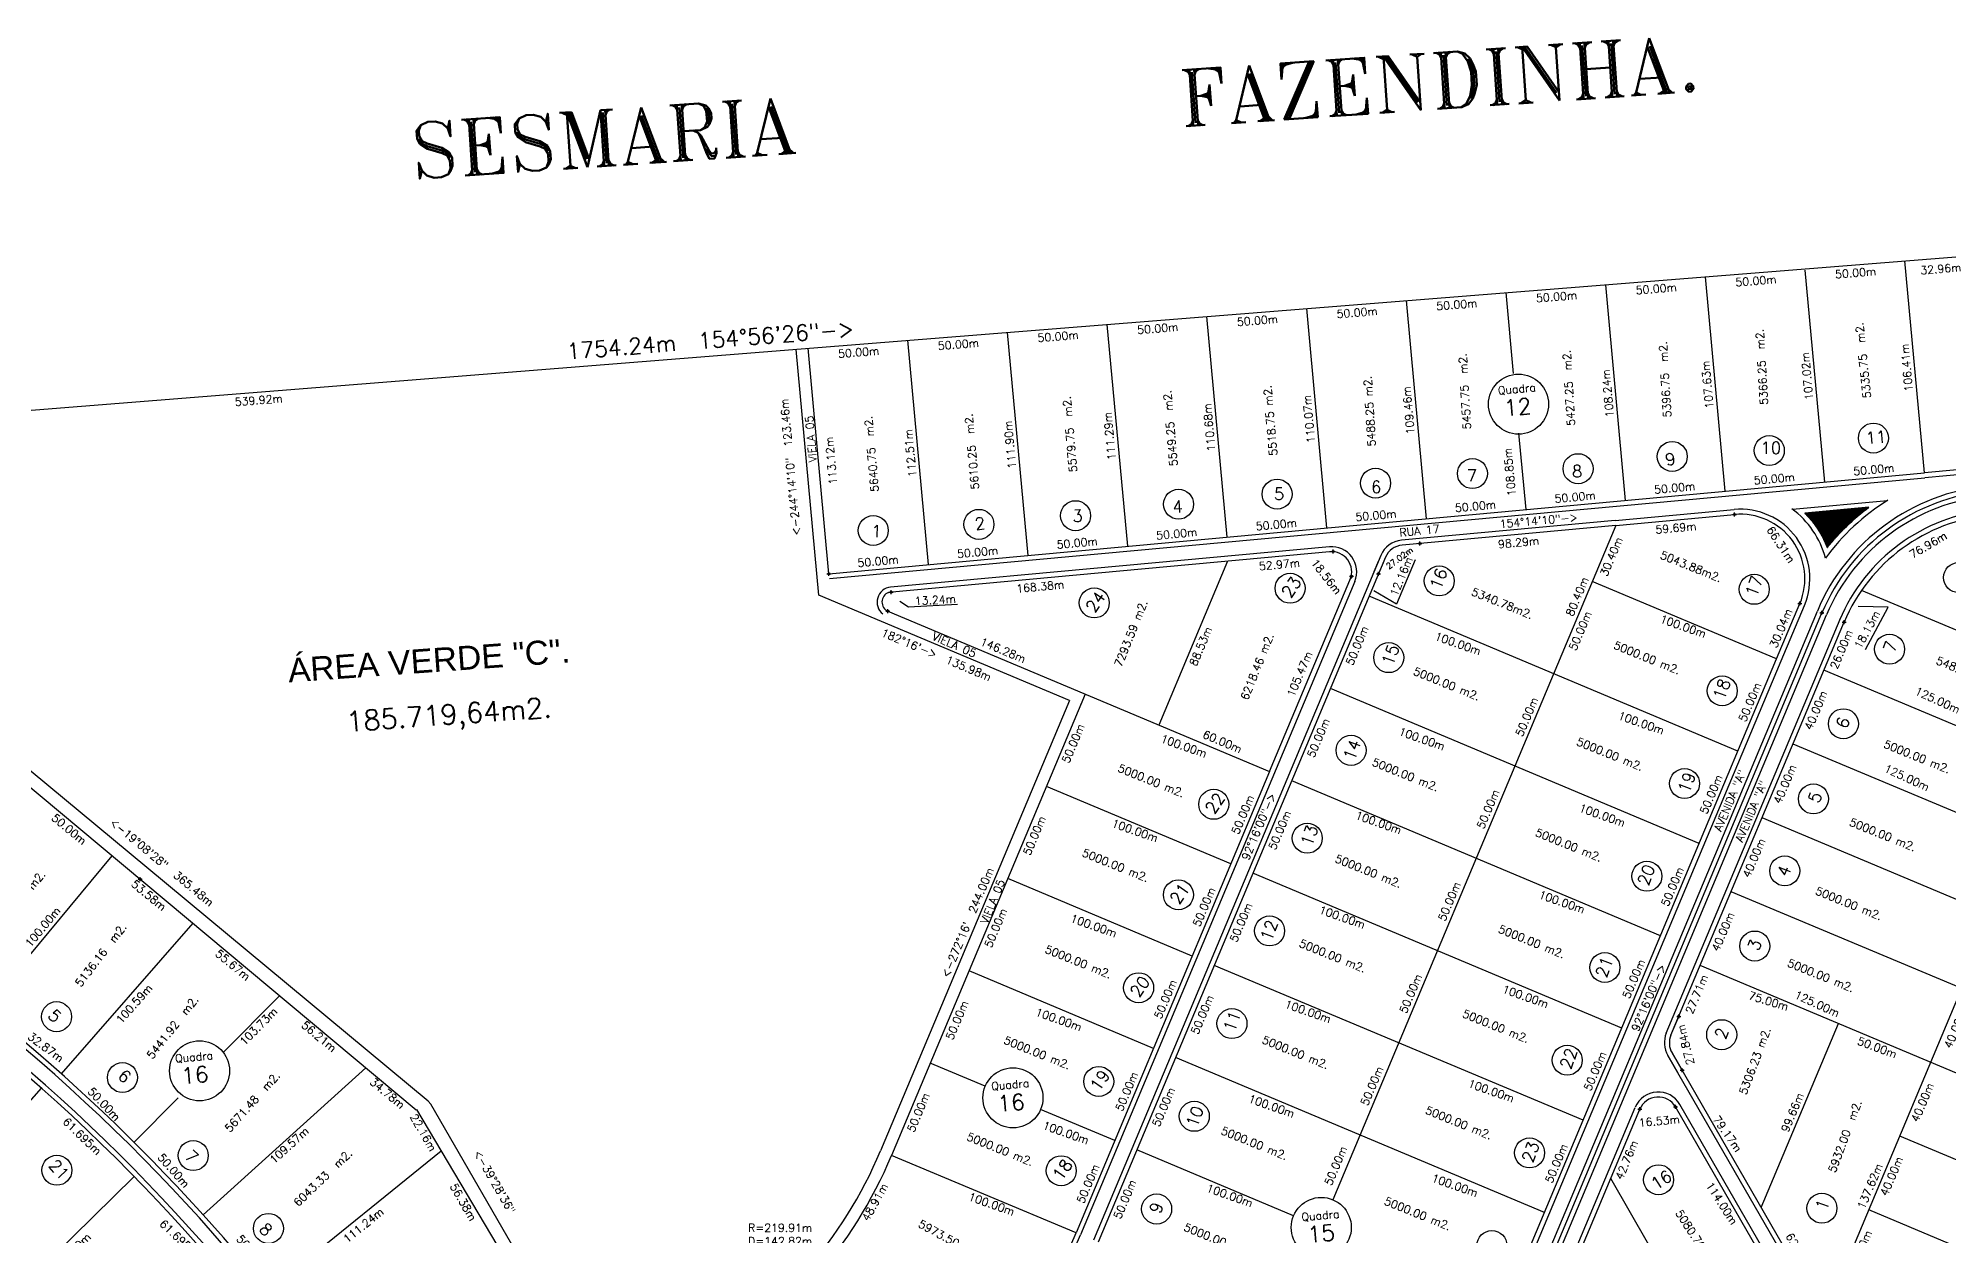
# Model space of a CAD drawing. Extents: x -23785941 to 8798891, y -8418521 to 21897894.
# Drawn here: x -23221 to -22266, y -2406 to -1808 of the extents above; entities that cross this region are included whole.
import ezdxf
from ezdxf.enums import TextEntityAlignment as Align

# ---------------------------------------------------------------- set-up
doc = ezdxf.new("R2010")
doc.units = 0
doc.header["$MEASUREMENT"] = 0
doc.header["$PDMODE"] = 34
doc.header["$PDSIZE"] = 1
doc.layers.get('0').update_dxf_attribs({"linetype": 'CONTINUOUS'})
for name, color, linetype in [('CALCADA', 3, 'CONTINUOUS'), ('REG60_100', 2, 'CONTINUOUS'), ('RUA', 1, 'CONTINUOUS'), ('TER_POLI', 5, 'CONTINUOUS'), ('VEGE', 102, 'CONTINUOUS'), ('VIEWPORT', 7, 'CONTINUOUS')]:
    doc.layers.add(name, color=color, linetype=linetype)
doc.styles.add('1_5MM', font='romans.shx', dxfattribs={"height": 6})
doc.styles.add('1MM', font='romans.shx', dxfattribs={"height": 4})
doc.styles.add('2_5MM', font='romans.shx', dxfattribs={"height": 10})
doc.styles.add('2MM', font='romans.shx', dxfattribs={"height": 8})
doc.styles.add('3MM', font='romans.shx', dxfattribs={"height": 12})
doc.styles.add('7MM', font='romans.shx', dxfattribs={"height": 28})

msp = doc.modelspace()

# ---------------------------------------------------------------- hatches: boundary and pattern name
at = {"layer": 'CALCADA'}
h = msp.add_hatch(dxfattribs=at)
h.set_pattern_fill('ANSI37', color=105, angle=69.49536, style=0)
h.set_pattern_definition([(114.4953564, (-17588.34538, 15679.03877), (-0.11374935964, -0.0518274366), []), (204.4953564, (-17588.34538, 15679.03877), (0.0518274366, -0.11374935964), [])])
h.paths.add_polyline_path([(-22338.02, -2045.23, -0.111848), (-22326.71, -2062.49, -0.063642), (-22305.9, -2042.27)])

# ---------------------------------------------------------------- linework, layer by layer
for p, q in [((-22278.18, -2025.16), (-22287.94, -1919.19)), ((-22377.76, -2034.33), (-22387.63, -1927.13)), ((-22327.97, -2029.74), (-22337.73, -1923.77)), ((-22527.13, -2048.08), (-22537.17, -1939.05)), ((-22483.6, -1975.54), (-22487.32, -1935.08)), ((-22427.55, -2038.91), (-22437.48, -1931.1)), ((-22626.71, -2057.24), (-22636.86, -1946.99)), ((-22576.92, -2052.66), (-22587.01, -1943.02)), ((-22726.29, -2066.41), (-22736.55, -1954.93)), ((-22676.5, -2061.83), (-22686.71, -1950.96)), ((-22830.91, -2086.3), (-22842.22, -1963.42)), ((-22825.87, -2075.58), (-22836.24, -1962.87)), ((-22776.08, -2070.99), (-22786.4, -1958.9)), ((-22477.34, -2043.49), (-22480.86, -2005.23)), ((-22825.88, -2075.5), (-22278.18, -2025.16)), ((-22208.88, -2018.78), (-22278.18, -2025.16)), ((-22319.68, -2041.03), (-22319.68, -2041.03)), ((-22432.48, -2051.39), (-22573.91, -2388.31)), ((-22432.49, -2051.41), (-22539.32, -2061.25)), ((-22432.48, -2051.39), (-22373.07, -2045.95)), ((-22573.78, -2064.4), (-22796.08, -2084.86)), ((-22547.62, -2067.33), (-22691.27, -2409.54)), ((-22626.52, -2069.25), (-22660.89, -2151.15)), ((-22551.09, -2069.13), (-22553.41, -2074.66)), ((-22548.79, -2070.1), (-22551.1, -2075.63)), ((-22532.73, -2068.6), (-22542.07, -2090.74)), ((-22605.57, -2174.38), (-22564.63, -2076.83)), ((-22352.04, -2118.13), (-22444.25, -2079.42)), ((-22705.63, -2138.88), (-22830.91, -2086.3)), ((-22796.08, -2084.86), (-22794.81, -2084.75)), ((-22796.08, -2084.86), (-22794.81, -2084.75)), ((-22786.12, -2092.24), (-22790.36, -2089.43)), ((-22761.58, -2090.83), (-22786.12, -2092.24)), ((-22371.39, -2164.23), (-22555.8, -2086.82)), ((-22542.07, -2090.74), (-22553.45, -2084.08)), ((-22352.04, -2118.13), (-22340.43, -2090.46)), ((-22296.2, -2092.18), (-22311.23, -2091.93)), ((-22196.07, -2131.56), (-22309.62, -2083.89)), ((-22796.39, -2094.28), (-22605.57, -2174.38)), ((-22796.39, -2094.28), (-22796.29, -2094.32)), ((-22796.39, -2094.28), (-22796.29, -2094.32)), ((-22404.9, -2306.07), (-22318.05, -2099.17)), ((-22329.37, -2095.12), (-22329.37, -2095.12)), ((-22307.53, -2113.33), (-22296.2, -2092.18)), ((-23167, -2222.32), (-23304.67, -2108.23)), ((-23308.44, -2112.84), (-23032.33, -2343.32)), ((-22506.86, -2486.95), (-22352.04, -2118.13)), ((-22097.85, -2220.51), (-22328.37, -2123.74)), ((-22705.63, -2138.88), (-22800.07, -2363.87)), ((-22697.78, -2135.67), (-22794.54, -2366.19)), ((-22390.74, -2210.33), (-22575.15, -2132.92)), ((-22700.1, -2141.21), (-22700.25, -2141.15)), ((-22242.43, -2203.2), (-22343.85, -2160.63)), ((-22605.57, -2174.38), (-22702.33, -2404.9)), ((-22624.92, -2220.48), (-22717.13, -2181.78)), ((-22410.09, -2256.44), (-22594.51, -2179.03)), ((-22128.82, -2294.27), (-22359.33, -2197.51)), ((-23247.78, -2293.04), (-23184.31, -2216.46)), ((-23026.22, -2338.99), (-23166.95, -2222.36)), ((-22429.45, -2302.54), (-22613.86, -2225.13)), ((-22328.3, -2446.54), (-22234.4, -2222.84)), ((-22644.28, -2266.59), (-22736.48, -2227.88)), ((-22144.3, -2331.15), (-22374.81, -2234.39)), ((-23144, -2250.1), (-23209.71, -2325.33)), ((-22448.8, -2348.64), (-22633.21, -2271.23)), ((-22159.78, -2368.04), (-22390.29, -2271.27)), ((-22663.63, -2312.69), (-22755.83, -2273.98)), ((-23128.7, -2314.73), (-23100.54, -2286.38)), ((-23128.7, -2314.73), (-23100.54, -2286.38)), ((-22359.71, -2392.19), (-22321.14, -2300.3)), ((-22747.7, -2331.62), (-22775.19, -2320.09)), ((-22468.15, -2394.74), (-22652.56, -2317.33)), ((-22259.86, -2565), (-22404.34, -2314.94)), ((-23138.76, -2395.79), (-23057.45, -2322.35)), ((-23352.22, -2482.33), (-23219.61, -2332.58)), ((-23173.28, -2359.62), (-23151.3, -2337.48)), ((-23026.22, -2338.99), (-23024.85, -2340.61)), ((-23032.07, -2343.17), (-22937.63, -2501.98)), ((-22936.12, -2494.18), (-23024.85, -2340.61)), ((-22682.98, -2358.79), (-22720.04, -2343.24)), ((-22484.73, -2496.24), (-22420.45, -2343.11)), ((-22420.45, -2343.11), (-22420.45, -2343.11)), ((-22348.12, -2436.24), (-22402.58, -2341.98)), ((-22402.58, -2341.98), (-22402.58, -2341.98)), ((-22175.26, -2404.92), (-22290.52, -2356.54)), ((-23106.26, -2433.8), (-23019.78, -2363.83)), ((-22702.33, -2404.9), (-22794.54, -2366.19)), ((-22593.54, -2396.34), (-22671.92, -2363.44)), ((-23233.88, -2436.27), (-23173.17, -2376.75)), ((-22387.95, -2459.25), (-22435.01, -2377.79)), ((-22190.74, -2441.8), (-22306, -2393.42))]:
    msp.add_line(p, q)
at = {"color": 100}
for p, q in [((-22498.1, -2490.63), (-22331.68, -2094.16)), ((-22495.8, -2491.59), (-22329.37, -2095.12)), ((-22493.49, -2492.56), (-22327.07, -2096.09))]:
    msp.add_line(p, q, dxfattribs=at)
at = {"color": 0}
for p, q in [((-22404.9, -2306.07), (-22401.01, -2296.82)), ((-22406.5, -2316.2), (-22401.48, -2324.89)), ((-22404.34, -2314.94), (-22399.32, -2323.64))]:
    msp.add_line(p, q, dxfattribs=at)
msp.add_lwpolyline([(-22338.02, -2045.23, -0.111848), (-22326.71, -2062.49, -0.063642), (-22305.9, -2042.27)], format="xyb", close=True)
at = {"color": 5}
for centre in [(-22481.1, -1990.8), (-23140.56, -2323.9), (-22733.86, -2337.4), (-22579.71, -2402.14)]:
    msp.add_circle(centre, 15, dxfattribs=at)
for centre in [(-22303.66, -2007.74), (-22451.31, -2023.04), (-22404.26, -2016.95), (-22355.7, -2013.98), (-22552.56, -2030.28), (-22504.11, -2025.5), (-22651.09, -2040.79), (-22601.78, -2035.77), (-22750.89, -2050.86), (-22702.59, -2046.53), (-22803.7, -2053.93), (-22520.74, -2079.14), (-22261.08, -2077.46), (-22595.29, -2082.77), (-22363.26, -2083.32), (-22693.2, -2090.1), (-22546, -2117.45), (-22295.56, -2113.23), (-22379.25, -2134.04), (-22318.67, -2150.49), (-22564.83, -2163.77), (-22398.08, -2180.36), (-22633.47, -2190.74), (-22333.63, -2188.05), (-22586.7, -2207.68), (-22416.91, -2226.68), (-22347.99, -2224), (-22651.13, -2235.95), (-22605.53, -2254), (-22362.95, -2261.55), (-22437.91, -2272.28), (-22671.02, -2282.4), (-23212.03, -2296.85), (-22624.36, -2300.32), (-22379.52, -2305.85), (-22456.74, -2318.59), (-23179.11, -2327.25), (-22690.98, -2329.22), (-22643.19, -2346.63), (-23143.7, -2366.26), (-22475.57, -2364.91), (-23211.89, -2373.59), (-22709.71, -2373.82), (-22411.09, -2378.34), (-22662.02, -2392.95), (-22329.38, -2392.55), (-23106.13, -2402.63), (-22494.4, -2411.23)]:
    msp.add_circle(centre, 7.5)
at = {"color": 100}
for radius in [102.42, 99.92, 97.42]:
    msp.add_arc((-22237.24, -2133.8), radius, 95.24852, 157.22869, dxfattribs=at)
at = {"color": 0}
for centre, radius, start, end in [((-22370.12, -2078), 32.19, 337.22447, 95.25925), ((-22237.24, -2133.8), 87.92, 95.24852, 157.22869), ((-22395.68, -2309.94), 10, 157.22925, 210.01869), ((-22411.23, -2346.98), 10, 30.01869, 157.22383)]:
    msp.add_arc(centre, radius, start, end, dxfattribs=at)
for centre, radius, start, end in [((-22538.4, -2071.2), 10, 95.25925, 157.2292), ((-22574.5, -2074.53), 10, 337.2292, 95.25925), ((-22794.27, -2089.63), 5.1, 110.70694, 246.78569), ((-22794.33, -2089.73), 4.99, 245.61235, 247.22869), ((-23822.21, -3013.12), 920.97, 33.0048, 50.35425), ((-23822.25, -3013.09), 908.97, 30.01869, 50.35425), ((-23002.85, -2278.75), 219.92, 300.01865, 337.22869), ((-23002.85, -2278.75), 225.92, 300.01865, 337.22869), ((-23002.85, -2278.75), 325.92, 300.01865, 337.22869)]:
    msp.add_arc(centre, radius, start, end)
for p in [(-22373.07, -2045.95), (-22530.36, -2060.42), (-22573.77, -2064.42), (-22825.88, -2075.5), (-22564.63, -2076.83), (-22551.1, -2075.63), (-22340.43, -2090.46), (-22329.37, -2095.12), (-22318.3, -2099.77), (-23170.23, -2228.2), (-22401.01, -2296.82), (-22399.32, -2323.64), (-22420.45, -2343.11), (-22402.58, -2341.98)]:
    msp.add_point(p)
at = {"layer": 'CALCADA'}
for p, q in [((-22207.76, -2021.19), (-22277.95, -2027.65)), ((-22825.65, -2077.99), (-22277.95, -2027.65)), ((-22432.71, -2048.9), (-22373.3, -2043.46)), ((-22344.18, -2043.29), (-22296.57, -2038.91)), ((-22432.72, -2048.92), (-22539.55, -2058.76)), ((-22575.65, -2062.08), (-22679, -2071.59)), ((-22679, -2071.59), (-22795.02, -2082.27)), ((-22549.93, -2066.37), (-22693.57, -2408.57)), ((-22562.98, -2079.36), (-22700.03, -2405.86)), ((-22349.73, -2119.09), (-22338.13, -2091.43)), ((-22407.2, -2305.1), (-22320.35, -2098.21)), ((-22504.56, -2487.92), (-22349.74, -2119.09)), ((-22262.03, -2566.25), (-22406.5, -2316.2)), ((-22487.04, -2495.27), (-22422.76, -2342.15)), ((-22345.95, -2434.98), (-22400.41, -2340.73))]:
    msp.add_line(p, q, dxfattribs=at)
at = {"layer": 'CALCADA', "color": 105}
msp.add_lwpolyline([(-22338.02, -2045.23, -0.111848), (-22326.71, -2062.49, -0.063642), (-22305.9, -2042.27)], format="xyb", close=True, dxfattribs=at)
at = {"layer": 'CALCADA'}
for centre, radius, start, end in [((-22370.12, -2078), 34.69, 337.22447, 95.25925), ((-22370.45, -2078.82), 44.19, 14.3958, 53.87029), ((-22237.24, -2133.8), 111.92, 121.92348, 143.88603), ((-22237.24, -2133.8), 90.42, 95.24852, 157.22869), ((-22574.5, -2074.53), 12.5, 337.2292, 95.25925), ((-22538.4, -2071.2), 12.5, 95.25925, 157.2292), ((-22794.33, -2089.73), 7.49, 95.25925, 231.53367), ((-23822.25, -3013.09), 911.47, 30.01869, 50.35425), ((-23822.25, -3013.09), 918.47, 30.01869, 50.35425), ((-22395.68, -2309.94), 12.5, 157.22925, 210.01869), ((-22411.23, -2346.98), 12.5, 30.01869, 157.22383), ((-23002.85, -2278.75), 328.42, 300.01865, 337.22869)]:
    msp.add_arc(centre, radius, start, end, dxfattribs=at)
at = {"layer": 'TER_POLI'}
msp.add_line((-23758.9, -2036.37), (-22256.08, -1916.65), dxfattribs=at)
at = {"layer": 'VIEWPORT'}
for p in [(-22794.81, -2084.75), (-22796.39, -2094.28)]:
    msp.add_point(p, dxfattribs=at)

# ---------------------------------------------------------------- texts
at = {"color": 1, "style": '1MM'}
for p in [(-22610.95, -2201.82), (-22416.05, -2287.37)]:
    msp.add_text('92%%d16\'00"->', height=4, rotation=67.22869, dxfattribs=at).set_placement(p, align=Align.MIDDLE)
at = {"style": '1MM'}
msp.add_text('100.00m', height=4, rotation=50.35008, dxfattribs=at).set_placement((-23218.95, -2251.99), align=Align.MIDDLE)
at = {"attachment_point": 1}
for s, insert, char_height, width, rotation, style in [('\\Fromant.shx;SESMARIA          FAZENDINHA.', (-23035.93, -1850.47), 28, 2440.857, 3.92088, '7MM'), ('11', (-22307.71, -2004.79), 6, 3.251, 4.71761, '1_5MM'), ('9', (-22408.22, -2015.82), 6, 7.631, 10.80167, '1_5MM'), ('10', (-22360.1, -2009.62), 6, 2.438, 0.24916, '1_5MM'), ('7', (-22506.99, -2023.47), 6, 3.942, 1.1608, '1_5MM'), ('8', (-22454.39, -2021.33), 6, 4.927, 1.05228, '1_5MM'), ('5', (-22603.31, -2032.61), 6, 8.212, 0.07022, '1_5MM'), ('6', (-22554.9, -2029.26), 6, 3.942, 1.67589, '1_5MM'), ('3', (-22704.29, -2043.72), 6, 7.465, 2.85322, '1_5MM'), ('4', (-22654.19, -2039.09), 6, 5.226, 1.97758, '1_5MM'), ('1', (-22804.58, -2051.21), 6, 1.625, 358.54579, '1_5MM'), ('2', (-22753.28, -2047.72), 6, 11.198, 6.58516, '1_5MM'), ('23', (-22600.05, -2084.73), 6, 4.972, 55.44749, '1_5MM'), ('16', (-22525.64, -2081.8), 6, 4.972, 69.49536, '1_5MM'), ('17', (-22367.88, -2085.44), 6, 4.262, 69.49536, '1_5MM'), ('24', (-22697.95, -2092.06), 6, 4.972, 55.44749, '1_5MM'), ('7', (-22298.89, -2113.33), 6, 2.438, 69.49536, '1_5MM'), ('15', (-22549.71, -2119.82), 6, 4.972, 69.49536, '1_5MM'), ('18', (-22384.13, -2137), 6, 6.393, 69.49536, '1_5MM'), ('6', (-22322.63, -2151.31), 6, 8.127, 69.49536, '1_5MM'), ('14', (-22568.96, -2167.23), 6, 5.683, 69.49536, '1_5MM'), ('19', (-22401.55, -2183.57), 6, 1.421, 69.49536, '1_5MM'), ('22', (-22638.22, -2192.7), 6, 4.972, 55.44749, '1_5MM'), ('5', (-22336.58, -2188.61), 6, 5.689, 69.49536, '1_5MM'), ('13', (-22590.28, -2210.06), 6, 3.552, 69.49536, '1_5MM'), ('20', (-22421.87, -2229.82), 6, 6.393, 69.49536, '1_5MM'), ('4', (-22352.05, -2225.34), 6, 6.502, 69.49536, '1_5MM'), ('21', (-22655.88, -2237.91), 6, 4.972, 55.44749, '1_5MM'), ('12', (-22610.45, -2257.46), 6, 7.103, 69.49536, '1_5MM'), ('3', (-22366.76, -2262.36), 6, 4.064, 69.49536, '1_5MM'), ('21', (-22442.86, -2275.81), 6, 6.393, 69.49536, '1_5MM'), ('20', (-22675.77, -2284.36), 6, 4.972, 55.44749, '1_5MM'), ('5', (-23212.58, -2292.57), 6, 8.212, 315.0342, '1_5MM'), ('11', (-22628.95, -2302.87), 6, 2.131, 69.49536, '1_5MM'), ('2', (-22383.27, -2306.51), 6, 5.689, 69.49536, '1_5MM'), ('22', (-22460.7, -2321.47), 6, 5.683, 69.49536, '1_5MM'), ('6', (-23177.83, -2322.67), 6, 3.942, 316.63988, '1_5MM'), ('19', (-22695.73, -2331.18), 6, 4.972, 55.44749, '1_5MM'), ('10', (-22647.53, -2350.52), 6, 0.71, 69.49536, '1_5MM'), ('7', (-23144.31, -2362.79), 6, 3.942, 316.12479, '1_5MM'), ('18', (-22714.46, -2375.78), 6, 4.972, 55.44749, '1_5MM'), ('23', (-22479.69, -2368.21), 6, 6.393, 69.49536, '1_5MM'), ('1', (-22332.94, -2392.15), 6, 5.689, 69.49536, '1_5MM'), ('8', (-23107.09, -2399.24), 6, 4.927, 316.01626, '1_5MM')]:
    msp.add_mtext(s, dxfattribs=dict(at, insert=insert, char_height=char_height, width=width, rotation=rotation, style=style))
at = {"color": 1, "char_height": 4, "attachment_point": 1, "rotation": 5.03393, "style": '1MM'}
for insert in [(-22491.58, -1982.05), (-23152.96, -2315.81), (-22744.88, -2329.66), (-22589.77, -2395.02)]:
    msp.add_mtext('Quadra', dxfattribs=dict(at, insert=insert))
at = {"color": 1, "attachment_point": 1}
for s, insert, char_height, width, rotation, style in [('12', (-22488.71, -1988.83), 8, 20.682, 5.03393, '2MM'), ('VIELA 05', (-22835.9, -2019.98), 4, 603.212, 94.70433, '1MM'), ('VIELA 05', (-22773.05, -2104.56), 4, 603.212, 336.50484, '1MM'), ('VIELA 05', (-22750.29, -2249.38), 4, 603.212, 67.75139, '1MM'), ('16', (-23150.09, -2322.59), 8, 20.682, 5.03393, '2MM'), ('16', (-22742.01, -2336.44), 8, 20.682, 5.03393, '2MM'), ('15', (-22586.9, -2401.8), 8, 20.682, 5.03393, '2MM')]:
    msp.add_mtext(s, dxfattribs=dict(at, insert=insert, char_height=char_height, width=width, rotation=rotation, style=style))
at = {"char_height": 6, "attachment_point": 1, "style": '1_5MM'}
for s, insert, rotation in [('21', (-23212.11, -2367.42), 312.95211), ('16', (-22415.61, -2378.64), 32.59999), ('9', (-22665.95, -2393.69), 69.49536)]:
    msp.add_mtext(s, dxfattribs=dict(at, insert=insert, rotation=rotation))
at = {"layer": 'REG60_100', "style": '1MM'}
for s, height, rotation, p in [('50.00m', 4, 4.5548, (-22362.39, -1929.14)), ('50.00m', 4, 4.5548, (-22312.55, -1925.16)), ('32.96m', 4, 4.5548, (-22269.94, -1923.18)), ('50.00m', 4, 4.5548, (-22511.93, -1941.05)), ('50.00m', 4, 4.5548, (-22462.08, -1937.08)), ('50.00m', 4, 4.5548, (-22412.24, -1933.11)), ('50.00m', 4, 4.5548, (-22611.62, -1948.99)), ('50.00m', 4, 4.5548, (-22561.78, -1945.02)), ('50.00m', 4, 4.5548, (-22711.31, -1956.93)), ('50.00m', 4, 4.5548, (-22661.47, -1952.96)), ('50.00m', 4, 4.5548, (-22811.01, -1964.87)), ('50.00m', 4, 4.5548, (-22761.16, -1960.9)), ('107.02m', 4, 95.25925, (-22336.86, -1976.82)), ('106.41m', 4, 95.25925, (-22287.04, -1972.54)), ('108.24m', 4, 95.25925, (-22436.5, -1985.37)), ('107.63m', 4, 95.25925, (-22386.68, -1981.09)), ('110.07m', 4, 95.25925, (-22585.95, -1998.18)), ('109.46m', 4, 95.25925, (-22536.13, -1993.93)), ('111.29m', 4, 95.25925, (-22685.59, -2006.76)), ('110.68m', 4, 95.25925, (-22635.77, -2002.45)), ('112.51m', 4, 95.25925, (-22785.22, -2015.31)), ('111.90m', 4, 95.25925, (-22735.4, -2011.03)), ('113.12m', 4, 95.25925, (-22824.83, -2019.06)), ('108.85m', 4, 95.25925, (-22485.58, -2024.71)), ('50.00m', 4, 5.25091, (-22303.44, -2023.47)), ('50.00m', 4, 5.25091, (-22403.02, -2032.62)), ('50.00m', 4, 5.25091, (-22353.23, -2028.04)), ('50.00m', 4, 5.20925, (-22552.39, -2046.36)), ('50.00m', 4, 5.29258, (-22502.6, -2041.79)), ('50.00m', 4, 5.25091, (-22452.81, -2037.19)), ('50.00m', 4, 5.31758, (-22651.97, -2055.53)), ('50.00m', 4, 5.25091, (-22602.18, -2050.92)), ('59.69m', 4, 5.23758, (-22402.41, -2052.65)), ('66.31m', 4, 303.37825, (-22349.9, -2061.04)), ('50.00m', 4, 5.25925, (-22751.55, -2064.72)), ('50.00m', 4, 5.25925, (-22701.76, -2060.13)), ('27.02m', 3, 36.15147, (-22540.59, -2067.65)), ('98.29m', 4, 5.26869, (-22481.06, -2059.89)), ('30.40m', 4, 67.22925, (-22434.68, -2066.96)), ('76.96m', 4, 30.33175, (-22276.25, -2061.16)), ('50.00m', 4, 5.16758, (-22801.33, -2069.26)), ('52.97m', 4, 5.25925, (-22600.61, -2070.9)), ('18.56m', 4, 308.36707, (-22577.14, -2077.01)), ('12.16m', 4, 67.23591, (-22539.71, -2076.88)), ('168.38m', 4, 5.25925, (-22720.25, -2081.92)), ('80.40m', 4, 67.22925, (-22451.73, -2086.91)), ('13.24m', 4, 3.3275, (-22772.7, -2088.62)), ('50.00m', 4, 67.22925, (-22450.23, -2104.02)), ('100.00m', 4, 340.66535, (-22398.8, -2101.8)), ('30.04m', 4, 67.23702, (-22349.91, -2102.73)), ('18.13m', 4, 61.32175, (-22306.76, -2103.44)), ('146.28m', 4, 337.22869, (-22738.82, -2113.75)), ('88.53m', 4, 67.22925, (-22640.02, -2111.77)), ('50.00m', 4, 67.22869, (-22561.79, -2111.42)), ('100.00m', 4, 340.66535, (-22511.36, -2110.45)), ('26.00m', 4, 67.22869, (-22319.65, -2113.31)), ('105.47m', 4, 67.22925, (-22590.53, -2125.63)), ('50.00m', 4, 67.22925, (-22476.96, -2147.02)), ('50.00m', 4, 67.22508, (-22365.4, -2139.63)), ('40.00m', 4, 67.22869, (-22332.42, -2143.74)), ('125.00m', 4, 335.46474, (-22271.54, -2138.75)), ('50.00m', 4, 67.22869, (-22581.14, -2157.53)), ('100.00m', 4, 340.66535, (-22419.72, -2150.1)), ('50.00m', 4, 67.22869, (-22703.77, -2160.28)), ('100.00m', 4, 340.66535, (-22648.46, -2161.64)), ('60.00m', 4, 337.22869, (-22629.12, -2159.45)), ('100.00m', 4, 340.66535, (-22529.4, -2158.03)), ('50.00m', 4, 67.22925, (-22384.76, -2185.73)), ('40.00m', 4, 67.23202, (-22347.9, -2180.62)), ('125.00m', 4, 335.46474, (-22286.91, -2177.45)), ('50.00m', 4, 67.22869, (-22618.93, -2195.88)), ('50.00m', 4, 67.22925, (-22496.31, -2193.13)), ('50.00m', 4, 320.35, (-23205.77, -2203.17)), ('50.00m', 4, 67.22869, (-22600.5, -2203.63)), ('100.00m', 4, 340.66535, (-22551.04, -2199.88)), ('100.00m', 4, 340.66535, (-22439.21, -2196.24)), ('50.00m', 4, 67.22869, (-22723.12, -2206.38)), ('100.00m', 4, 340.66535, (-22672.84, -2203.9)), ('40.00m', 4, 67.22869, (-22363.38, -2217.5)), ('50.00m', 4, 67.23175, (-22404.11, -2231.83)), ('53.58m', 4, 320.35, (-23165.92, -2236.2)), ('50.00m', 4, 67.22869, (-22638.29, -2241.98)), ('50.00m', 4, 67.22925, (-22515.67, -2239.23)), ('100.00m', 4, 340.66535, (-22459.4, -2239.53)), ('100.00m', 4, 50.35, (-23218.95, -2251.99)), ('50.00m', 4, 67.22869, (-22742.47, -2252.48)), ('50.00m', 4, 67.22869, (-22619.85, -2249.73)), ('100.00m', 4, 340.66535, (-22569.24, -2247.14)), ('100.00m', 4, 340.66535, (-22693.48, -2251.44)), ('40.00m', 4, 67.22536, (-22378.87, -2254.38)), ('55.67m', 4, 320.35, (-23123.89, -2271.04)), ('50.00m', 4, 67.22869, (-22423.46, -2277.94)), ('100.59m', 4, 48.30925, (-23173.25, -2290.44)), ('50.00m', 4, 67.22758, (-22657.64, -2288.09)), ('50.00m', 4, 67.22925, (-22535.02, -2285.33)), ('100.00m', 4, 340.66535, (-22477.6, -2286.79)), ('27.71m', 4, 67.22841, (-22391.97, -2285.6)), ('50.00m', 4, 67.22869, (-22761.82, -2298.59)), ('50.00m', 4, 67.22869, (-22639.2, -2295.83)), ('100.00m', 4, 340.66535, (-22586.34, -2294.28)), ('75.00m', 4, 343.02703, (-22356.06, -2289.05)), ('125.00m', 4, 335.46474, (-22331.79, -2290.47)), ('103.73m', 4, 45.19869, (-23111.09, -2301.68)), ('56.21m', 4, 320.35, (-23080.82, -2306.73)), ('100.00m', 4, 340.66535, (-22710.99, -2298.26)), ('27.84m', 4, 104.12443, (-22397.56, -2310.95)), ('40.00m', 4, 67.2298, (-22262.6, -2302.8)), ('32.87m', 4, 323.14978, (-23217.43, -2312.12)), ('50.00m', 4, 339.56806, (-22301.76, -2312.26)), ('50.00m', 4, 67.22869, (-22442.81, -2324.04)), ('34.78m', 4, 320.35, (-23046.63, -2335.13)), ('50.00m', 4, 67.22925, (-22676.99, -2334.19)), ('50.00m', 4, 67.22925, (-22554.37, -2331.44)), ('100.00m', 4, 340.66535, (-22494.7, -2333.93)), ('40.00m', 4, 67.23536, (-22279.09, -2339.65)), ('50.00m', 4, 313.63483, (-23188.26, -2340.54)), ('50.00m', 4, 67.22869, (-22781.18, -2344.69)), ('50.00m', 4, 67.22869, (-22658.55, -2341.94)), ('100.00m', 4, 340.66535, (-22604.55, -2341.55)), ('99.66m', 4, 67.22786, (-22344.11, -2344.69)), ('61.695m', 4, 316.45202, (-23199.23, -2356.61)), ('22.16m', 4, 300.01861, (-23028.64, -2354.77)), ('100.00m', 4, 340.66535, (-22707.4, -2354.86)), ('16.53m', 4, 5.16024, (-22410.75, -2348.96)), ('79.17m', 4, 305.14099, (-22376.63, -2355.38)), ('109.57m', 4, 42.08813, (-23095.76, -2361.11)), ('50.00m', 4, 311.51268, (-23153.52, -2373.74)), ('50.00m', 4, 67.22925, (-22572.46, -2371.32)), ('50.00m', 4, 67.22758, (-22462.16, -2370.14)), ('42.76m', 4, 67.23111, (-22427.03, -2368.44)), ('40.00m', 4, 67.22869, (-22294.57, -2376.53)), ('50.00m', 4, 67.22925, (-22696.35, -2380.29)), ('100.00m', 4, 340.66535, (-22512.91, -2381.19)), ('137.62m', 4, 67.2298, (-22305.36, -2381.55)), ('56.38m', 4, 300.01861, (-23008.67, -2389.49)), ('48.91m', 4, 61.02647, (-22802.87, -2389.48)), ('100.00m', 4, 340.66535, (-22744.54, -2390.52)), ('50.00m', 4, 67.22869, (-22677.91, -2388.04)), ('100.00m', 4, 340.66535, (-22625.48, -2386.2)), ('114.00m', 4, 302.78994, (-22379.44, -2390.11)), ('111.24m', 4, 38.97758, (-23058.62, -2401.02)), ('100.00m', 4, 44.43202, (-23204.47, -2414.37)), ('61.695m', 4, 316.45202, (-23150.79, -2407.58)), ('50.00m', 4, 311.51268, (-23114.11, -2414.47)), ('62.78m', 4, 300.01869, (-22340.8, -2414.29)), ('40.00m', 4, 67.22869, (-22310.05, -2413.41))]:
    msp.add_text(s, height=height, rotation=rotation, dxfattribs=at).set_placement(p, align=Align.MIDDLE)
for s, rotation, p in [(' 5366.25  m2.', 93.47613, (-22356.18, -1973.35)), ('5335.75  m2.', 96.02793, (-22305.63, -1968.59)), (' 5457.75  m2.', 93.47613, (-22504.68, -1985.58)), ('5427.25  m2.', 93.47613, (-22452.75, -1982.48)), (' 5396.75  m2.', 93.47613, (-22404.55, -1979.62)), ('5488.25 m2.', 93.47613, (-22552.33, -1994.13)), ('5549.25  m2.', 95.00355, (-22651.97, -2002.54)), ('5518.75 m2.', 95.00355, (-22602.01, -1998.69)), (' 5610.25  m2.', 95.00355, (-22751.11, -2015.58)), ('5579.75  m2.', 95.00355, (-22702.2, -2005.53)), ('5640.75  m2.', 95.00355, (-22801.41, -2015.42)), ('5043.88m2.', 338.10044, (-22395.98, -2074.88)), ('7293.59 m2.', 68.0476, (-22671.93, -2106.51)), ('5340.78m2.', 338.10044, (-22490.36, -2093.29)), ('6218.46 m2.', 68.0476, (-22608.78, -2123.12)), ('5000.00 m2.', 338.0476, (-22418, -2120.44)), ('5482.00 m2.', 338.0476, (-22256.78, -2128.17)), ('5000.00 m2.', 338.0476, (-22518.18, -2133.5)), ('5000.00 m2.', 338.0476, (-22436.55, -2168.67)), ('5000.00 m2.', 338.0476, (-22282.99, -2169.9)), ('5000.00 m2.', 338.0476, (-22538.77, -2178.9)), ('5000.00 m2.', 338.0476, (-22665.88, -2181.89)), ('5000.00 m2.', 338.0476, (-22457.14, -2214.07)), ('5000.00 m2.', 338.0476, (-22300.14, -2208.86)), ('5000.00 m2.', 338.0476, (-22683.75, -2224.19)), ('5000.00 m2.', 338.0476, (-22557.32, -2227.13)), ('5000.00 m2.', 49.6515, (-23227.8, -2240.16)), ('5000.00 m2.', 338.0476, (-22317.11, -2243.24)), (' 5136.16  m2.', 52.55409, (-23188.23, -2269.04)), ('5000.00 m2.', 338.0476, (-22475.69, -2262.3)), ('5000.00 m2.', 338.0476, (-22702.3, -2272.41)), ('5000.00 m2.', 338.0476, (-22575.2, -2269.42)), ('5000.00 m2.', 338.0476, (-22331.1, -2279.25)), ('5441.92  m2.', 52.12748, (-23151.52, -2304.12)), ('5000.00 m2.', 338.0476, (-22493.57, -2304.59)), ('5000.00 m2.', 338.0476, (-22722.89, -2317.82)), ('5000.00 m2.', 338.0476, (-22593.75, -2317.65)), ('5306.23 m2.', 69.49536, (-22359.92, -2320.08)), ('5671.48  m2.', 48.22835, (-23111.77, -2341.55)), ('5932.00  m2.', 69.49536, (-22314.88, -2357.72)), ('5000.00 m2.', 338.0476, (-22512.12, -2352.82)), ('5000.00 m2.', 338.0476, (-22741.44, -2366.05)), ('5000.00 m2.', 338.0476, (-22614.33, -2363.06)), ('6043.33  m2.', 44.01291, (-23076.7, -2379.69)), ('5000.00 m2.', 338.0476, (-22532.7, -2398.22)), ('5080.70 m2.', 302.77849, (-22394.27, -2410.46)), ('5973.50  m2.', 331.23702, (-22765.47, -2411.88)), ('5000.00 m2.', 338.0476, (-22632.89, -2411.28))]:
    msp.add_text(s, height=4, rotation=rotation, dxfattribs=at).set_placement(p, align=Align.BOTTOM_CENTER)
at = {"layer": 'RUA'}
for s, height, rotation, style, p in [('1754.24m  154%%d56\'26"->', 8, 4.5548, '2MM', (-22885.18, -1958.75)), ('539.92m', 4, 4.54694, '1MM', (-23110.98, -1988.81)), ('<-244%%d14\'10"  123.46m', 4, 95.25917, '1MM', (-22845.23, -2022.26)), ('154%%d14\'10"->', 4, 5.25702, '1MM', (-22471.01, -2048.98)), ("182%%d16'->  135.98m", 4, 337.22861, '1MM', (-22772.13, -2116.05)), ('<-19%%d08\'28"  365.48m', 4, 320.35, '1MM', (-23159.33, -2219.76)), ("<-272%%d16'  244.00m", 4, 67.22917, '1MM', (-22756.54, -2249.82)), ('<-39%%d28\'36"', 4, 300.01869, '1MM', (-22992.99, -2379.42))]:
    msp.add_text(s, height=height, rotation=rotation, dxfattribs=dict(at, style=style)).set_placement(p, align=Align.MIDDLE)
at = {"layer": 'RUA', "char_height": 4, "attachment_point": 1, "style": '1_5MM'}
for s, insert, width, rotation in [('RUA 17', (-22540.79, -2053.05), 808.839, 5.71464), ('\\Fromant.shx;AVENIDA "A"', (-22383.52, -2203.11), 1478.691, 67.22313), ('\\Fromant.shx;AVENIDA "A"', (-22372.85, -2208.48), 1478.691, 67.22313)]:
    msp.add_mtext(s, dxfattribs=dict(at, insert=insert, width=width, rotation=rotation))
at = {"layer": 'RUA', "insert": (-22866.28, -2400.35), "char_height": 4, "width": 83.057, "attachment_point": 1, "style": '1MM'}
msp.add_mtext('R=219.91m\\PD=142.82m', dxfattribs=at)
at = {"layer": 'VEGE', "style": '2_5MM'}
msp.add_text('185.719,64m2.', height=10, rotation=4.09122, dxfattribs=at).set_placement((-23015.33, -2153.8), align=Align.BOTTOM_CENTER)
at = {"layer": 'VEGE', "insert": (-23096.79, -2117.89), "char_height": 12, "width": 262.446, "attachment_point": 1, "rotation": 4.06972, "style": '3MM'}
msp.add_mtext('\\fArial|b0|i0|c0|p34;ÁREA VERDE "C".', dxfattribs=at)

doc.saveas('drawing.dxf')
